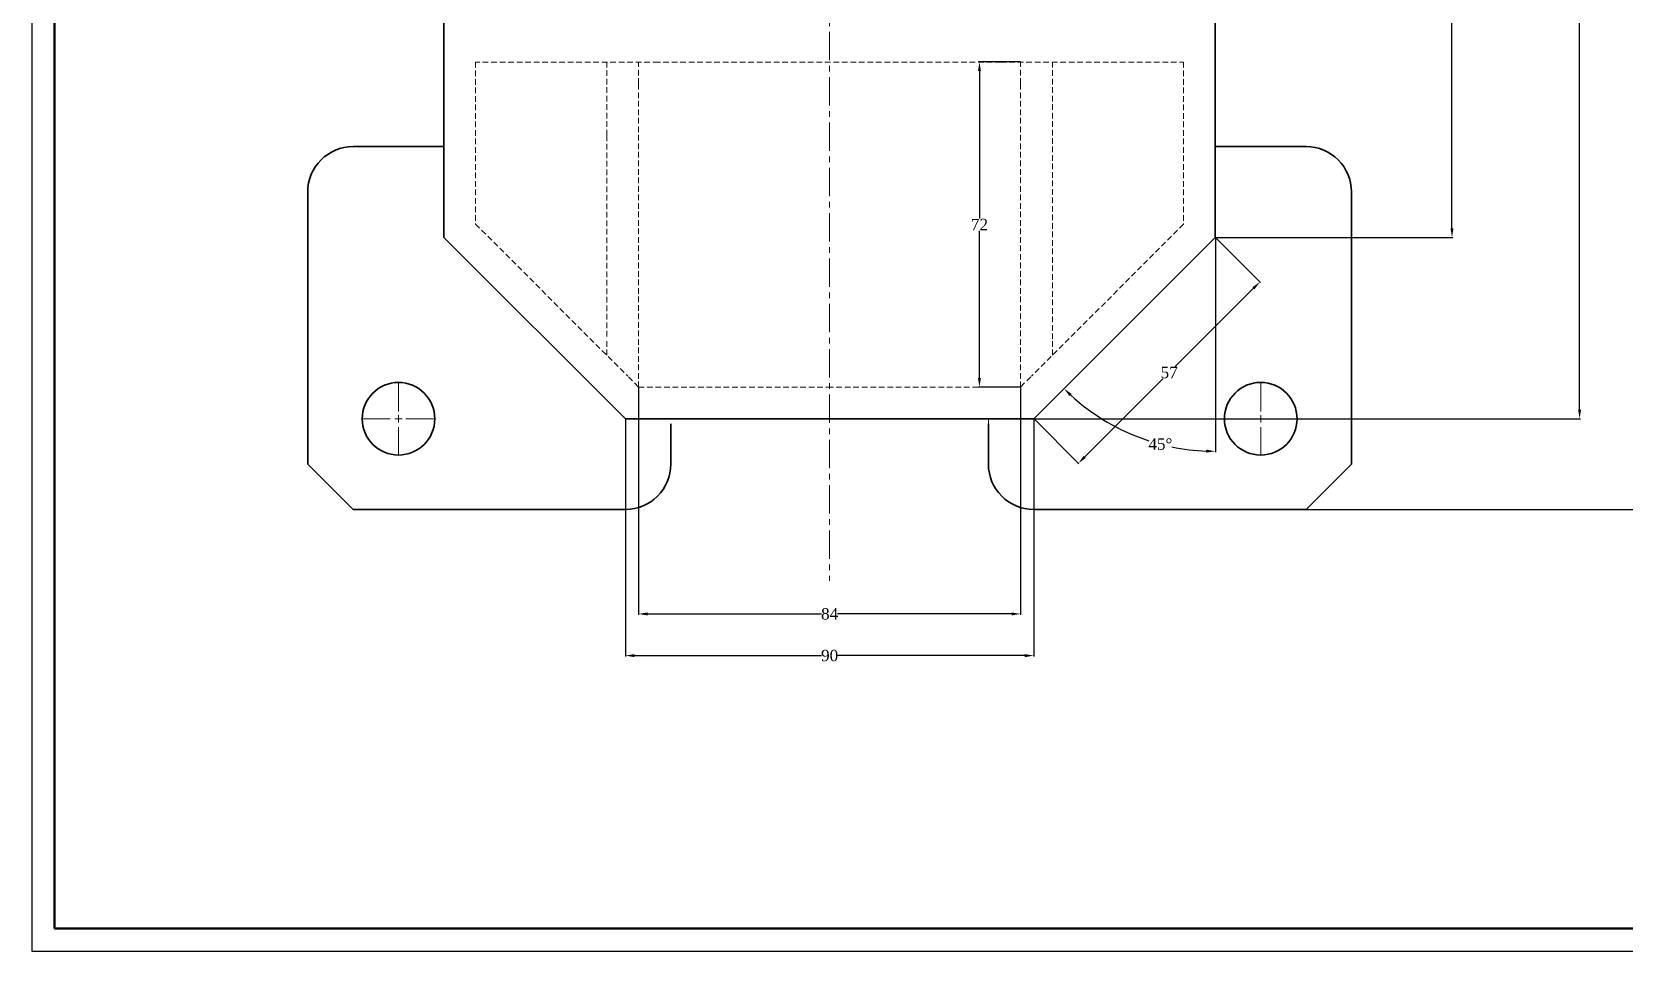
# Model space of a CAD drawing. Header units: millimetres. Extents: x -2719 to 4970, y -1200 to 2761.
# Drawn here: x 2858.8 to 3209.7, y 1473.7 to 1676.4 of the extents above; entities that cross this region are included whole.
import ezdxf

# ---------------------------------------------------------------- set-up
doc = ezdxf.new("R2010")
doc.units = ezdxf.units.MM
doc.header["$LTSCALE"] = 5
doc.header["$MEASUREMENT"] = 0
doc.linetypes.add('CENTER', pattern=[2, 1.25, -0.25, 0.25, -0.25])
doc.linetypes.add('HIDDEN', pattern=[0.375, 0.25, -0.125])
for name, color, linetype, lineweight in [('duong tam', 3, 'CENTER', 15), ('kich thuoc', 2, 'Continuous', 15), ('LIENDAM', 3, 'Continuous', 50), ('net dam', 7, 'Continuous', 35), ('net dut', 7, 'HIDDEN', 15), ('net dut tim', 6, 'HIDDEN', 15)]:
    doc.layers.add(name, color=color, linetype=linetype, lineweight=lineweight)
doc.styles.get("Standard").update_dxf_attribs({"font": 'times.ttf', "height": 2.5})
doc.dimstyles.get("Standard").update_dxf_attribs({"dimtxt": 2.5, "dimasz": 2, "dimexe": 0.18, "dimexo": 0.0625, "dimgap": 0.09, "dimtad": 0, "dimtih": 1, "dimtoh": 1, "dimdec": 0, "dimzin": 0, "dimdsep": 46, "dimtxsty": 'Standard', "dimcen": 0.09, "dimadec": 0, "dimazin": 0, "dimtfac": 1, "dimtdec": 0, "dimtofl": 0, "dimtmove": 0, "dimatfit": 3, "dimfxl": 1, "dimtolj": 1, "dimtzin": 0, "dimarcsym": 0})

# ---------------------------------------------------------------- blocks, each defined once
blk = doc.blocks.new('*U108')
at = {"layer": 'duong tam', "color": 0, "transparency": 16777216}
for p, q in [((0, 1.6), (0, 8.12)), ((-8.12, 0), (-1.6, 0)), ((1.6, 0), (8.12, 0)), ((0, -8.12), (0, -1.6))]:
    blk.add_line(p, q, dxfattribs=at)
at = {"layer": 'duong tam', "color": 0, "linetype": 'Continuous', "transparency": 16777216}
for p, q in [((-0.8, 0), (0.8, 0)), ((0, -0.8), (0, 0.8))]:
    blk.add_line(p, q, dxfattribs=at)
blk = doc.blocks.new('*U109')
at = {"layer": 'duong tam', "color": 0, "transparency": 16777216}
for p, q in [((0, 1.6), (0, 8.12)), ((-8.12, 0), (-1.6, 0)), ((1.6, 0), (8.12, 0)), ((0, -8.12), (0, -1.6))]:
    blk.add_line(p, q, dxfattribs=at)
at = {"layer": 'duong tam', "color": 0, "linetype": 'Continuous', "transparency": 16777216}
for p, q in [((-0.8, 0), (0.8, 0)), ((0, -0.8), (0, 0.8))]:
    blk.add_line(p, q, dxfattribs=at)
blk = doc.blocks.new('*D126')
at = {"layer": 'Defpoints', "color": 0, "transparency": 16777216}
for p in [(3119.63, 1806.71), (3119.63, 1631.05), (3171.78, 1631.05)]:
    blk.add_point(p, dxfattribs=at)
at = {"layer": 'kich thuoc', "color": 0, "lineweight": -2, "transparency": 16777216}
for p, q in [((3119.69, 1806.71), (3171.96, 1806.71)), ((3171.78, 1804.71), (3171.78, 1720.24)), ((3171.78, 1633.05), (3171.78, 1717.51)), ((3119.69, 1631.05), (3171.96, 1631.05))]:
    blk.add_line(p, q, dxfattribs=at)
at = {"layer": 'kich thuoc', "color": 0, "transparency": 16777216}
for points in [[(3171.45, 1804.71), (3172.11, 1804.71), (3171.78, 1806.71)], [(3171.45, 1633.05), (3172.11, 1633.05), (3171.78, 1631.05)]]:
    blk.add_solid(points, dxfattribs=at)
at = {"layer": 'kich thuoc', "color": 0, "transparency": 16777216, "insert": (3171.78, 1718.88), "char_height": 2.5, "attachment_point": 5}
blk.add_mtext('\\A1;176', dxfattribs=at)
blk = doc.blocks.new('*D127')
at = {"layer": 'Defpoints', "color": 0, "transparency": 16777216}
for p in [(3119.63, 1631.05), (3079.63, 1591.05), (3089.45, 1581.23)]:
    blk.add_point(p, dxfattribs=at)
at = {"layer": 'kich thuoc', "color": 0, "lineweight": -2, "transparency": 16777216}
for p, q in [((3119.67, 1631.01), (3129.57, 1621.1)), ((3128.03, 1619.82), (3110.81, 1602.6)), ((3090.86, 1582.65), (3108.08, 1599.87)), ((3079.67, 1591.01), (3089.57, 1581.1))]:
    blk.add_line(p, q, dxfattribs=at)
at = {"layer": 'kich thuoc', "color": 0, "transparency": 16777216}
for points in [[(3127.8, 1620.05), (3128.27, 1619.58), (3129.45, 1621.23)], [(3090.63, 1582.88), (3091.1, 1582.41), (3089.45, 1581.23)]]:
    blk.add_solid(points, dxfattribs=at)
at = {"layer": 'kich thuoc', "color": 0, "transparency": 16777216, "insert": (3109.45, 1601.23), "char_height": 2.5, "attachment_point": 5}
blk.add_mtext('\\A1;57', dxfattribs=at)
blk = doc.blocks.new('*D130')
at = {"layer": 'Defpoints', "color": 0, "transparency": 16777216}
for p in [(3076.73, 1669.71), (3067.65, 1598.05), (3076.73, 1598.05)]:
    blk.add_point(p, dxfattribs=at)
at = {"layer": 'kich thuoc', "color": 0, "lineweight": -2, "transparency": 16777216}
for p, q in [((3076.67, 1669.71), (3067.47, 1669.71)), ((3067.65, 1667.71), (3067.65, 1635.24)), ((3067.65, 1600.05), (3067.65, 1632.51)), ((3076.67, 1598.05), (3067.47, 1598.05))]:
    blk.add_line(p, q, dxfattribs=at)
at = {"layer": 'kich thuoc', "color": 0, "transparency": 16777216}
for points in [[(3067.31, 1667.71), (3067.98, 1667.71), (3067.65, 1669.71)], [(3067.31, 1600.05), (3067.98, 1600.05), (3067.65, 1598.05)]]:
    blk.add_solid(points, dxfattribs=at)
at = {"layer": 'kich thuoc', "color": 0, "transparency": 16777216, "insert": (3067.65, 1633.88), "char_height": 2.5, "attachment_point": 5}
blk.add_mtext('\\A1;72', dxfattribs=at)
blk = doc.blocks.new('*D131')
at = {"layer": 'Defpoints', "color": 0, "transparency": 16777216}
for p in [(2989.63, 1591.05), (3079.63, 1591.05), (3079.63, 1538.83)]:
    blk.add_point(p, dxfattribs=at)
at = {"layer": 'kich thuoc', "color": 0, "lineweight": -2, "transparency": 16777216}
for p, q in [((2989.63, 1590.99), (2989.63, 1538.65)), ((3079.63, 1590.99), (3079.63, 1538.65)), ((2991.63, 1538.83), (3032.83, 1538.83)), ((3077.63, 1538.83), (3036.42, 1538.83))]:
    blk.add_line(p, q, dxfattribs=at)
at = {"layer": 'kich thuoc', "color": 0, "transparency": 16777216}
for points in [[(2991.63, 1539.16), (2991.63, 1538.49), (2989.63, 1538.83)], [(3077.63, 1539.16), (3077.63, 1538.49), (3079.63, 1538.83)]]:
    blk.add_solid(points, dxfattribs=at)
at = {"layer": 'kich thuoc', "color": 0, "transparency": 16777216, "insert": (3034.63, 1538.83), "char_height": 2.5, "attachment_point": 5}
blk.add_mtext('\\A1;90', dxfattribs=at)
blk = doc.blocks.new('*D132')
at = {"layer": 'Defpoints', "color": 0, "transparency": 16777216}
for p in [(2992.53, 1598.05), (3076.73, 1598.05), (3076.73, 1548.02)]:
    blk.add_point(p, dxfattribs=at)
at = {"layer": 'kich thuoc', "color": 0, "lineweight": -2, "transparency": 16777216}
for p, q in [((2992.53, 1597.99), (2992.53, 1547.84)), ((3076.73, 1597.99), (3076.73, 1547.84)), ((2994.53, 1548.02), (3032.87, 1548.02)), ((3074.73, 1548.02), (3036.39, 1548.02))]:
    blk.add_line(p, q, dxfattribs=at)
at = {"layer": 'kich thuoc', "color": 0, "transparency": 16777216}
for points in [[(2994.53, 1548.35), (2994.53, 1547.69), (2992.53, 1548.02)], [(3074.73, 1548.35), (3074.73, 1547.69), (3076.73, 1548.02)]]:
    blk.add_solid(points, dxfattribs=at)
at = {"layer": 'kich thuoc', "color": 0, "transparency": 16777216, "insert": (3034.63, 1548.02), "char_height": 2.5, "attachment_point": 5}
blk.add_mtext('\\A1;84', dxfattribs=at)
blk = doc.blocks.new('*D133')
at = {"layer": 'Defpoints', "color": 0, "transparency": 16777216}
for p in [(3079.63, 1846.71), (3079.63, 1591.05), (3199.9, 1591.05)]:
    blk.add_point(p, dxfattribs=at)
at = {"layer": 'kich thuoc', "color": 0, "lineweight": -2, "transparency": 16777216}
for p, q in [((3079.69, 1846.71), (3200.08, 1846.71)), ((3199.9, 1844.71), (3199.9, 1720.24)), ((3199.9, 1593.05), (3199.9, 1717.52)), ((3079.69, 1591.05), (3200.08, 1591.05))]:
    blk.add_line(p, q, dxfattribs=at)
at = {"layer": 'kich thuoc', "color": 0, "transparency": 16777216}
for points in [[(3199.57, 1844.71), (3200.23, 1844.71), (3199.9, 1846.71)], [(3199.57, 1593.05), (3200.23, 1593.05), (3199.9, 1591.05)]]:
    blk.add_solid(points, dxfattribs=at)
at = {"layer": 'kich thuoc', "color": 0, "transparency": 16777216, "insert": (3199.9, 1718.88), "char_height": 2.5, "attachment_point": 5}
blk.add_mtext('\\A1;256', dxfattribs=at)
blk = doc.blocks.new('*D135')
at = {"layer": 'Defpoints', "color": 0, "transparency": 16777216}
for p in [(3119.63, 1676.02), (3119.63, 1631.05), (3119.63, 1631.05), (3079.63, 1591.05), (3096.04, 1590.19)]:
    blk.add_point(p, dxfattribs=at)
at = {"layer": 'kich thuoc', "color": 0, "lineweight": -2, "transparency": 16777216}
blk.add_line((3119.63, 1630.99), (3119.63, 1583.69), dxfattribs=at)
for start, end in [(227.4292, 251.8937), (258.3052, 267.5708)]:
    blk.add_arc((3119.63, 1631.05), 47.18, start, end, dxfattribs=at)
at = {"layer": 'kich thuoc', "color": 0, "transparency": 16777216}
for points in [[(3087.48, 1596.07), (3087.94, 1596.55), (3086.27, 1597.69)], [(3117.63, 1584.25), (3117.62, 1583.58), (3119.63, 1583.87)]]:
    blk.add_solid(points, dxfattribs=at)
at = {"layer": 'kich thuoc', "color": 0, "transparency": 16777216, "insert": (3107.52, 1585.46), "char_height": 2.5, "attachment_point": 5}
blk.add_mtext('\\A1;45°', dxfattribs=at)
blk = doc.blocks.new('*D165')
at = {"layer": 'Defpoints', "color": 0, "transparency": 16777216}
for p in [(3139.63, 1876.71), (3139.63, 1571.05), (3251.88, 1571.05)]:
    blk.add_point(p, dxfattribs=at)
at = {"layer": 'kich thuoc', "color": 0, "lineweight": -2, "transparency": 16777216}
for p, q in [((3139.69, 1876.71), (3252.06, 1876.71)), ((3251.88, 1874.71), (3251.88, 1725.24)), ((3251.88, 1573.05), (3251.88, 1722.52)), ((3139.69, 1571.05), (3252.06, 1571.05))]:
    blk.add_line(p, q, dxfattribs=at)
at = {"layer": 'kich thuoc', "color": 0, "transparency": 16777216}
for points in [[(3251.55, 1874.71), (3252.21, 1874.71), (3251.88, 1876.71)], [(3251.55, 1573.05), (3252.21, 1573.05), (3251.88, 1571.05)]]:
    blk.add_solid(points, dxfattribs=at)
at = {"layer": 'kich thuoc', "color": 0, "transparency": 16777216, "insert": (3251.88, 1723.88), "char_height": 2.5, "attachment_point": 5}
blk.add_mtext('\\A1;306', dxfattribs=at)

msp = doc.modelspace()

# ---------------------------------------------------------------- linework, layer by layer
at = {"layer": 'Defpoints'}
msp.add_lwpolyline([(2858.83, 1473.661), (3699.83, 1473.661), (3699.83, 2067.661), (2858.83, 2067.661)], close=True, dxfattribs=at)
at = {"layer": 'duong tam'}
msp.add_line((3034.627, 1866.386), (3034.627, 1555.282), dxfattribs=at)
at = {"layer": 'LIENDAM'}
msp.add_lwpolyline([(2863.83, 1478.661), (3694.83, 1478.661), (3694.83, 2062.661), (2863.83, 2062.661)], close=True, dxfattribs=at)
at = {"layer": 'net dam'}
for p, q in [((2949.627, 1676.016), (2949.627, 1761.707)), ((3119.627, 1676.016), (3119.627, 1761.707)), ((2949.627, 1631.051), (2949.627, 1676.016)), ((3119.627, 1631.051), (3119.627, 1676.016)), ((2929.627, 1651.051), (2949.627, 1651.051)), ((3139.627, 1651.051), (3119.627, 1651.051)), ((2919.627, 1581.051), (2919.627, 1641.051)), ((3149.627, 1581.051), (3149.627, 1641.051)), ((2949.627, 1631.051), (2989.627, 1591.051)), ((3119.627, 1631.051), (3079.627, 1591.051)), ((2989.627, 1591.051), (2998.351, 1591.051)), ((2998.351, 1591.051), (3034.627, 1591.051)), ((2999.627, 1581.051), (2999.627, 1589.929)), ((3070.904, 1591.051), (3034.627, 1591.051)), ((3069.627, 1581.051), (3069.627, 1589.929)), ((3079.627, 1591.051), (3070.904, 1591.051)), ((2919.627, 1581.051), (2929.627, 1571.051)), ((3149.627, 1581.051), (3139.627, 1571.051)), ((2980.816, 1571.051), (2929.627, 1571.051)), ((2980.816, 1571.051), (2989.627, 1571.051)), ((3079.627, 1571.051), (3088.439, 1571.051)), ((3088.439, 1571.051), (3139.627, 1571.051))]:
    msp.add_line(p, q, dxfattribs=at)
for centre in [(2939.627, 1591.051), (3129.627, 1591.051)]:
    msp.add_circle(centre, 8, dxfattribs=at)
for centre, start, end in [((2929.627, 1641.051), 90, 180), ((3139.627, 1641.051), 360, 90), ((2989.627, 1581.051), 270, 0), ((3079.627, 1581.051), 180, 270)]:
    msp.add_arc(centre, 10, start, end, dxfattribs=at)
at = {"layer": 'net dut'}
for p, q in [((2956.627, 1669.707), (2956.627, 1633.95)), ((2996.922, 1669.707), (2956.627, 1669.707)), ((2985.527, 1653.526), (2985.527, 1669.707)), ((2992.527, 1664.867), (2992.527, 1669.707)), ((3072.333, 1669.707), (2996.922, 1669.707)), ((3072.333, 1669.707), (3112.627, 1669.707)), ((3076.728, 1664.867), (3076.728, 1669.707)), ((3083.728, 1653.526), (3083.728, 1669.707)), ((3112.627, 1669.707), (3112.627, 1633.95)), ((2992.527, 1664.867), (2992.527, 1598.051)), ((3076.728, 1664.867), (3076.728, 1598.051)), ((2985.527, 1653.526), (2985.527, 1608.576)), ((3083.728, 1608.576), (3083.728, 1653.526)), ((2956.627, 1633.95), (2990.151, 1600.427)), ((3112.627, 1633.95), (3079.104, 1600.427)), ((2985.527, 1605.051), (2985.527, 1608.576)), ((3083.728, 1605.051), (3083.728, 1608.576)), ((2992.527, 1598.051), (2990.151, 1600.427)), ((3076.728, 1598.051), (3079.104, 1600.427)), ((2992.527, 1598.051), (3034.627, 1598.051)), ((3076.728, 1598.051), (3034.627, 1598.051))]:
    msp.add_line(p, q, dxfattribs=at)
at = {"layer": 'net dut tim'}
msp.add_line((3069.627, 1589.929), (3069.627, 1591.051), dxfattribs=at)

# ---------------------------------------------------------------- block references
at = {"layer": 'duong tam'}
for name, p in [('*U108', (2939.627, 1591.051)), ('*U109', (3129.627, 1591.051))]:
    msp.add_blockref(name, p, dxfattribs=at)

# ---------------------------------------------------------------- dimensions: what is measured, and where the dimension line sits
at = {"layer": 'kich thuoc'}
for base, p1, p2, picture, middle in [((3251.88, 1571.051), (3139.627, 1876.707), (3139.627, 1571.051), '*D165', (3251.88, 1723.879)), ((3199.902, 1591.051), (3079.627, 1846.707), (3079.627, 1591.051), '*D133', (3199.902, 1718.879)), ((3067.647, 1598.051), (3076.728, 1669.707), (3076.728, 1598.051), '*D130', (3067.647, 1633.879))]:
    dim = msp.add_linear_dim(base=base, p1=p1, p2=p2, angle=90, dimstyle='Standard', dxfattribs=at)
    dim.commit()
    dim.dimension.update_dxf_attribs({"geometry": picture, "text_midpoint": middle})
for p1, p2, distance, picture, middle in [((3119.627, 1806.707), (3119.627, 1631.051), 52.154, '*D126', (3171.781, 1718.879)), ((3119.627, 1631.051), (3079.627, 1591.051), 13.887, '*D127', (3109.447, 1601.232))]:
    dim = msp.add_aligned_dim(p1=p1, p2=p2, distance=distance, dimstyle='Standard', dxfattribs=at)
    dim.commit()
    dim.dimension.update_dxf_attribs({"geometry": picture, "text_midpoint": middle})
dim = msp.add_angular_dim_2l(base=(3096.039, 1590.195), line1=((3119.627, 1631.051), (3119.627, 1676.016)), line2=((3119.627, 1631.051), (3079.627, 1591.051)), dimstyle='Standard', dxfattribs=at)
dim.commit()
dim.dimension.update_dxf_attribs({"geometry": '*D135', "text_midpoint": (3107.515, 1585.456), "dimtype": 162})
for base, p1, p2, picture, middle in [((3076.728, 1548.019), (2992.527, 1598.051), (3076.728, 1598.051), '*D132', (3034.627, 1548.019)), ((3079.627, 1538.827), (2989.627, 1591.051), (3079.627, 1591.051), '*D131', (3034.627, 1538.827))]:
    dim = msp.add_linear_dim(base=base, p1=p1, p2=p2, dimstyle='Standard', dxfattribs=at)
    dim.commit()
    dim.dimension.update_dxf_attribs({"geometry": picture, "text_midpoint": middle})

doc.saveas('drawing.dxf')
